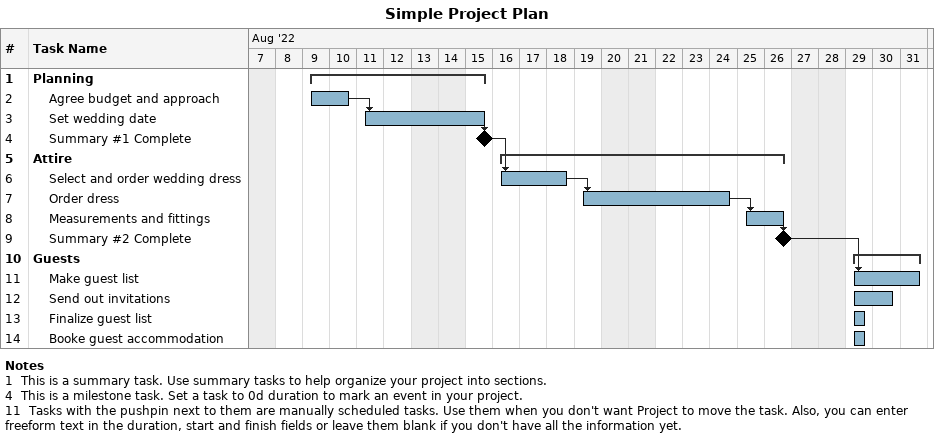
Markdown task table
Simple Project Plan

| ID | Level | Task | Start | Finish | Predecessors |
|---|---|---|---|---|---|
| 1 | 1 | **Planning** | 2022-08-09 | 2022-08-15 |  |
| 2 | 2 | Agree budget and approach | 2022-08-09 | 2022-08-10 |  |
| 3 | 2 | Set wedding date | 2022-08-11 | 2022-08-15 | 2 |
| 4 | 2 | Summary #1 Complete (milestone) | 2022-08-15 | 2022-08-15 | 3 |
| 5 | 1 | **Attire** | 2022-08-16 | 2022-08-26 |  |
| 6 | 2 | Select and order wedding dress | 2022-08-16 | 2022-08-18 | 4 |
| 7 | 2 | Order dress | 2022-08-19 | 2022-08-24 | 6 |
| 8 | 2 | Measurements and fittings | 2022-08-25 | 2022-08-26 | 7 |
| 9 | 2 | Summary #2 Complete (milestone) | 2022-08-26 | 2022-08-26 | 8 |
| 10 | 1 | **Guests** | 2022-08-29 | 2022-08-31 |  |
| 11 | 2 | Make guest list | 2022-08-29 | 2022-08-31 | 9 |
| 12 | 2 | Send out invitations | 2022-08-29 | 2022-08-30 |  |
| 13 | 2 | Finalize guest list | 2022-08-29 | 2022-08-29 |  |
| 14 | 2 | Booke guest accommodation | 2022-08-29 | 2022-08-29 |  |

Notes
- 1: This is a summary task. Use summary tasks to help organize your project into sections.
- 4: This is a milestone task. Set a task to 0d duration to mark an event in your project.
- 11: Tasks with the pushpin next to them are manually scheduled tasks. Use them when you don't want Project to move the task. Also, you can enter freeform text in the duration, start and finish fields or leave them blank if you don't have all the information yet.
